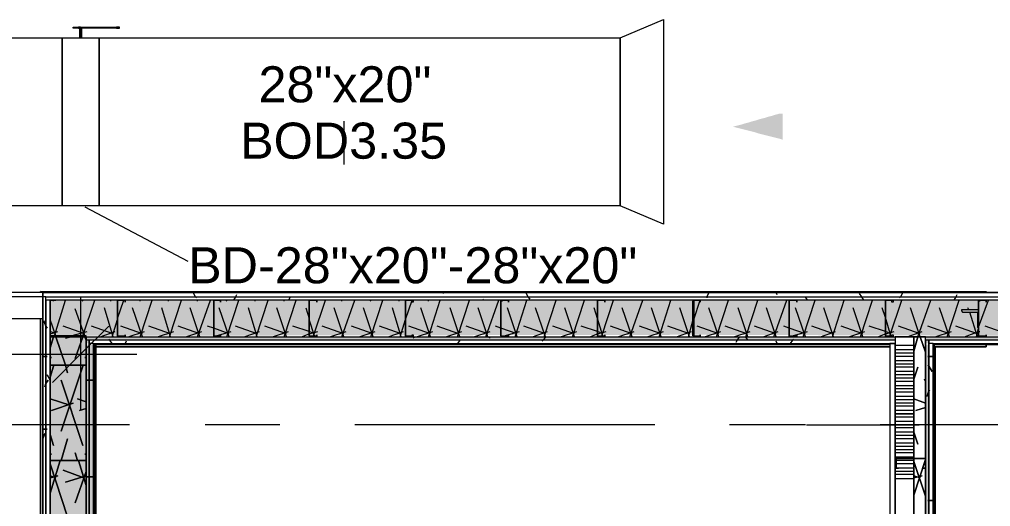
# Model space of a CAD drawing. Header units: metres. Extents: x 98 to 337, y -7 to 53.
# Drawn here: x 119.598 to 123.706, y 34.7 to 36.759 of the extents above; entities that cross this region are included whole.
import ezdxf

# ---------------------------------------------------------------- set-up
doc = ezdxf.new("R2010")
doc.units = ezdxf.units.M
doc.layers.add('HVAC - Ductos', color=5, linetype='Continuous', lineweight=0)
doc.layers.add('PDF_Text', color=7, linetype='Continuous', lineweight=0)
doc.layers.add('PDF_Geometry', color=7, linetype='Continuous', lineweight=0, true_color=0xaaaaaa)
doc.layers.add('PDF_Solid Fills', color=7, linetype='Continuous', lineweight=0, true_color=0xffffff)
doc.styles.add('PDF Helvetica', font='')
doc.styles.get('PDF Helvetica').set_extended_font_data('Helvetica')

msp = doc.modelspace()

# ---------------------------------------------------------------- hatches: boundary and pattern name
at = {"layer": 'PDF_Solid Fills', "lineweight": 0, "transparency": 33554559}
for points in [[(122.8122, 36.2551), (122.8259, 36.2505), (122.826, 36.2505), (122.826, 36.3605), (122.8122, 36.3605), (122.7939, 36.3559), (122.7801, 36.3513), (122.7618, 36.3467), (122.7481, 36.3421), (122.7298, 36.3375), (122.716, 36.3329), (122.6977, 36.3283), (122.6839, 36.3238), (122.6656, 36.3192), (122.6519, 36.3147), (122.6152, 36.3055), (122.7069, 36.2826), (122.7206, 36.278)], [(128.8601, 35.4212), (129.4145, 35.4166), (129.4145, 35.5724), (119.7287, 35.5724), (119.7287, 35.4212), (122.4457, 35.4258), (122.4503, 35.4258), (123.9898, 35.4212), (123.9898, 35.4258), (123.9943, 35.4258), (126.8304, 35.4212), (126.8304, 35.4258), (126.835, 35.4258)], [(119.8753, 32.0536), (119.7287, 32.0491), (119.7287, 25.5843), (119.8799, 25.5843), (119.8799, 35.4166), (119.7287, 35.4166), (119.7287, 32.0536)]]:
    msp.add_hatch(color=256, dxfattribs=at).paths.add_polyline_path(points)
h = msp.add_hatch(color=256, dxfattribs=at)
h.paths.add_polyline_path([(122.4457, 35.4212), (122.4503, 35.5678), (122.4457, 35.5678)])
h.paths.add_polyline_path([(122.4778, 35.4166), (122.4778, 35.4212), (122.4503, 35.4212)])
h = msp.add_hatch(color=256, dxfattribs=at)
h.paths.add_polyline_path([(119.8799, 32.0536), (119.8799, 35.4166), (119.7287, 35.4166), (119.7287, 32.0536)])
h.paths.add_polyline_path([(119.8799, 25.5843), (119.8799, 32.0491), (119.7287, 32.0491), (119.7287, 25.5843)])
h = msp.add_hatch(color=256, dxfattribs=at)
h.paths.add_polyline_path([(123.3025, 35.4029), (123.3025, 35.4166), (119.8799, 35.4166), (119.8799, 35.4029)])
h.paths.add_polyline_path([(126.0057, 35.4166), (126.0057, 35.4029), (129.4144, 35.4029), (129.4144, 35.4166)])
h.paths.add_polyline_path([(123.4308, 35.4166), (123.4308, 35.4029), (125.882, 35.4029), (125.882, 35.4166)])
h = msp.add_hatch(color=256, dxfattribs=at)
h.paths.add_polyline_path([(119.8936, 32.2873), (119.8799, 32.2873), (119.8799, 25.5981), (119.8936, 25.5981)])
h.paths.add_polyline_path([(119.8799, 35.3892), (119.8936, 35.3892), (119.8936, 35.4029), (119.8799, 35.4029)])
h.paths.add_polyline_path([(119.8799, 32.4156), (119.8936, 32.4156), (119.8936, 35.3846), (119.8799, 35.3846)])
h = msp.add_hatch(color=256, dxfattribs=at)
h.paths.add_polyline_path([(119.8937, 32.4156), (119.912, 32.4156), (119.912, 35.3846), (119.8937, 35.3846)])
h.paths.add_polyline_path([(119.912, 32.2736), (119.8937, 32.2736), (119.8937, 25.6164), (119.912, 25.6164)])
h = msp.add_hatch(color=256, dxfattribs=at)
h.paths.add_polyline_path([(123.4445, 35.3892), (123.4445, 35.4029), (123.4308, 35.4029), (123.4308, 35.3892)])
h.paths.add_polyline_path([(123.4445, 35.3846), (123.4308, 35.3846), (123.4308, 32.2736), (123.4445, 32.2736)])

# ---------------------------------------------------------------- linework, layer by layer
at = {"layer": 'HVAC - Ductos', "lineweight": 0}
for points in [[(120.0082, 36.7224), (120.0128, 36.7224), (120.0174, 36.7224), (120.022, 36.7224), (120.0174, 36.7224), (120.0128, 36.7224), (120.0082, 36.7224), (119.8571, 36.7224), (119.8249, 36.7224), (119.8249, 36.727), (119.8571, 36.727), (119.8571, 36.7224), (119.8525, 36.7224), (119.8479, 36.7224), (119.8525, 36.7224), (119.8525, 36.6812)], [(119.8571, 36.727), (120.0082, 36.727), (120.0128, 36.727), (120.0174, 36.727), (120.022, 36.727), (120.0174, 36.727), (120.0128, 36.727), (120.0082, 36.727)], [(119.8616, 36.6812), (119.8616, 36.7224)], [(120.022, 36.7224), (120.022, 36.727)]]:
    msp.add_lwpolyline(points, dxfattribs=at)
for points in [[(119.8571, 36.727), (119.8525, 36.727), (119.8479, 36.727), (119.8525, 36.727)], [(122.322, 35.8931), (122.1387, 35.971), (122.1387, 36.6812), (122.322, 36.7591)], [(119.5318, 36.6812), (119.7791, 36.6812), (119.7791, 35.971), (119.5318, 35.971)], [(119.7791, 36.6812), (119.9349, 36.6812), (119.9349, 35.971), (119.7791, 35.971)], [(119.9349, 36.6812), (122.1387, 36.6812), (122.1387, 35.971), (119.9349, 35.971)]]:
    msp.add_lwpolyline(points, close=True, dxfattribs=at)
for points in [[(119.8249, 36.727), (119.8249, 36.7224), (119.857, 36.727), (119.857, 36.7224)], [(119.8525, 36.7224), (119.8525, 36.6811), (119.8616, 36.7224), (119.8616, 36.6811)], [(119.8571, 36.727), (119.8571, 36.7224), (120.0083, 36.727), (120.0083, 36.7224)]]:
    msp.add_solid(points, dxfattribs=at)
at = {"layer": 'PDF_Geometry', "lineweight": 0}
for points in [[(120.9704, 36.3283), (120.9704, 36.1451)], [(119.8753, 35.9664), (120.3106, 35.7373)], [(117.7174, 25.401), (119.6967, 25.401), (129.4145, 25.401), (129.5244, 25.401), (129.5244, 25.5247), (129.4145, 25.5247), (129.4145, 25.6164), (129.4099, 25.6164), (129.4099, 32.2553), (129.4145, 32.2553), (129.4145, 35.3846), (129.4145, 35.6045), (119.6967, 35.6045), (117.7174, 35.6045)], [(119.6967, 35.4945), (119.6967, 35.5724), (119.6967, 35.5861), (117.7174, 35.5861), (117.7174, 35.5724), (117.7174, 35.522), (117.7174, 35.4945)], [(125.6162, 35.6045), (129.4145, 35.6045), (119.6967, 35.6045), (119.6875, 35.6091), (119.6875, 35.6045), (119.6875, 35.6091), (123.6873, 35.6091), (123.6873, 35.6045), (125.6162, 35.6045), (125.6162, 35.6091), (129.419, 35.6091), (129.419, 35.5999)], [(119.6967, 35.6045), (119.6967, 35.5861), (119.6967, 35.4945), (119.6967, 35.3846), (119.6967, 35.5861), (119.6967, 35.6045), (123.6873, 35.6045)], [(119.6967, 35.6045), (119.6967, 25.401), (119.6967, 35.6045)], [(119.6967, 35.5999), (119.6967, 35.5953)], [(129.5244, 25.4148), (129.5244, 25.5064), (129.5244, 25.401), (129.4145, 25.401), (129.4145, 25.4148), (119.7105, 25.4148), (119.7105, 25.4331), (120.0586, 25.4331), (119.7287, 25.4331), (119.7287, 25.5843), (119.8799, 25.5843), (129.3778, 25.5843), (129.4145, 25.5843), (129.4145, 25.4331), (129.4145, 25.4148), (119.7105, 25.4148), (119.7105, 25.4331), (119.7105, 25.6164), (119.7105, 35.3846), (119.7105, 35.5724), (119.7105, 35.5861), (129.4145, 35.5861)], [(129.4145, 35.5724), (119.7287, 35.5724), (119.7287, 35.4166), (119.7287, 35.3846), (119.7287, 25.6164), (119.7287, 25.5843), (119.7287, 25.4331), (120.0586, 25.4331)], [(119.7425, 35.5678), (119.7425, 35.5724)], [(119.7471, 35.4212), (119.7929, 35.5724)], [(119.8571, 35.5816), (119.8571, 35.3433), (119.8571, 35.1051)], [(119.8662, 35.5678), (119.8616, 35.5724)], [(119.8662, 35.4212), (119.9166, 35.5724)], [(119.9854, 35.5678), (119.9854, 35.5724)], [(120.0128, 35.4945), (120.0403, 35.5724)], [(120.109, 35.5678), (120.109, 35.5724)], [(120.109, 35.4166), (120.1594, 35.5724)], [(120.2282, 35.5678), (120.2282, 35.5724)], [(120.2327, 35.4166), (120.2831, 35.5724)], [(120.3473, 35.5816), (120.3427, 35.5861), (120.3335, 35.6045)], [(120.3519, 35.5678), (120.3519, 35.5724)], [(120.3519, 35.4166), (120.4069, 35.5724)], [(120.4755, 35.5678), (120.4709, 35.5724)], [(120.4755, 35.4166), (120.526, 35.5724)], [(120.5168, 35.5953), (120.5122, 35.5861), (120.5031, 35.5724)], [(120.5947, 35.5678), (120.5947, 35.5724)], [(120.5993, 35.4166), (120.6496, 35.5724)], [(120.7184, 35.5678), (120.7184, 35.5724)], [(120.7184, 35.4166), (120.7688, 35.5724)], [(120.7413, 35.5816), (120.7367, 35.5724)], [(120.8421, 35.4212), (120.8925, 35.5724)], [(120.9612, 35.5678), (120.9612, 35.5724)], [(120.9612, 35.4166), (121.0162, 35.5724)], [(121.085, 35.5678), (121.0804, 35.5724)], [(121.085, 35.4166), (121.1353, 35.5724)], [(121.204, 35.5678), (121.204, 35.5724)], [(121.2086, 35.4166), (121.2316, 35.4899), (121.259, 35.5724)], [(121.3278, 35.5678), (121.3278, 35.5724)], [(121.3278, 35.4166), (121.3782, 35.5724)], [(121.3919, 35.5999), (121.3919, 35.6045)], [(121.4515, 35.4166), (121.5019, 35.5724)], [(121.5614, 35.577), (121.5569, 35.5724)], [(121.5706, 35.4166), (121.6256, 35.5724)], [(121.6943, 35.4166), (121.7447, 35.5724)], [(121.7584, 35.577), (121.7493, 35.5861), (121.7401, 35.6045)], [(121.818, 35.4166), (121.8684, 35.5724)], [(121.9371, 35.4166), (121.9875, 35.5724)], [(122.0609, 35.4212), (122.1112, 35.5724)], [(122.18, 35.4166), (122.2349, 35.5724)], [(122.3036, 35.4166), (122.354, 35.5724)], [(122.4503, 35.4899), (122.4778, 35.5724)], [(122.5144, 35.6045), (122.5052, 35.5861), (122.5052, 35.5816)], [(122.5465, 35.4166), (122.5969, 35.5724)], [(122.6702, 35.4166), (122.7206, 35.5724)], [(122.7893, 35.4166), (122.8443, 35.5724)], [(122.8031, 35.5953), (122.7985, 35.6045)], [(122.913, 35.4166), (122.9634, 35.5724)], [(122.9314, 35.5724), (122.9222, 35.5861)], [(123.0367, 35.4166), (123.0871, 35.5724)], [(123.1696, 35.5724), (123.1605, 35.5861), (123.1513, 35.5999)], [(123.1559, 35.4166), (123.2063, 35.5724)], [(123.2796, 35.4212), (123.3299, 35.5724)], [(123.2887, 35.5724), (123.2933, 35.5724)], [(123.3345, 35.6045), (123.3253, 35.5861), (123.3208, 35.5816)], [(123.3987, 35.4166), (123.4536, 35.5724)], [(123.5224, 35.4166), (123.5728, 35.5724)], [(123.5636, 35.5953), (123.5591, 35.5861), (123.5499, 35.5724)], [(123.6553, 35.4579), (123.6965, 35.5724)], [(119.8753, 35.4212), (119.8341, 35.5358)], [(119.9945, 35.4166), (119.9578, 35.5403)], [(120.1182, 35.4166), (120.077, 35.5403)], [(120.2373, 35.4166), (120.2006, 35.5403)], [(120.361, 35.4166), (120.3198, 35.5403)], [(120.4847, 35.4166), (120.4435, 35.5403)], [(120.6038, 35.4166), (120.5672, 35.5403)], [(120.7276, 35.4166), (120.6863, 35.5403)], [(120.8101, 35.5403), (120.8238, 35.4945), (120.8238, 35.4991)], [(120.9704, 35.4166), (120.9291, 35.5403)], [(121.0941, 35.4166), (121.0529, 35.5403)], [(121.2132, 35.4166), (121.1766, 35.5403)], [(121.3369, 35.4166), (121.2956, 35.5403)], [(121.4607, 35.4166), (121.4194, 35.5403)], [(121.5797, 35.4166), (121.5385, 35.5403)], [(121.7034, 35.4166), (121.6622, 35.5403)], [(121.8226, 35.4166), (121.7814, 35.5403)], [(121.9463, 35.4166), (121.9051, 35.5403)], [(122.0654, 35.4212), (122.0425, 35.4945), (122.0287, 35.5403)], [(122.1891, 35.4166), (122.1479, 35.5403)], [(122.3128, 35.4166), (122.2716, 35.5403)], [(122.432, 35.4166), (122.3907, 35.5403)], [(122.5557, 35.4166), (122.5144, 35.5403)], [(122.6793, 35.4166), (122.6381, 35.5403)], [(122.7985, 35.4166), (122.7573, 35.5403)], [(122.9222, 35.4166), (122.881, 35.5403)], [(123.0413, 35.4166), (123.0001, 35.5403)], [(123.165, 35.4166), (123.1238, 35.5403)], [(123.2842, 35.4212), (123.2612, 35.4991), (123.2475, 35.5403)], [(123.4078, 35.4166), (123.3666, 35.5403)], [(123.5316, 35.4166), (123.4903, 35.5403)], [(123.614, 35.5312), (123.6094, 35.5403)], [(119.7516, 35.4212), (119.7287, 35.4899)], [(119.9899, 35.4166), (120.0128, 35.4899)], [(120.8467, 35.4212), (120.8238, 35.4899)], [(122.8534, 35.5128), (122.8534, 35.5174)], [(123.6507, 35.4166), (123.6186, 35.522)], [(119.9762, 35.4624), (119.8571, 35.3433), (119.7379, 35.2242)], [(119.8753, 35.4304), (119.7837, 35.4624)], [(119.9945, 35.4304), (119.9029, 35.4624)], [(120.1182, 35.4304), (120.0265, 35.4624)], [(120.2373, 35.4304), (120.1456, 35.4624)], [(120.361, 35.4304), (120.2694, 35.4624)], [(120.4847, 35.4304), (120.4206, 35.4533), (120.3931, 35.4624)], [(120.6038, 35.4304), (120.5122, 35.4624)], [(120.7276, 35.4304), (120.636, 35.4624)], [(120.8467, 35.4304), (120.8238, 35.4396), (120.755, 35.4624)], [(120.9704, 35.4304), (120.8787, 35.4624)], [(121.0941, 35.4304), (121.0025, 35.4624)], [(121.2132, 35.4304), (121.1216, 35.4624)], [(121.3369, 35.4304), (121.2453, 35.4624)], [(121.4561, 35.4304), (121.3644, 35.4624)], [(121.5797, 35.4304), (121.4881, 35.4624)], [(121.7034, 35.4304), (121.6348, 35.4533), (121.6118, 35.4624)], [(121.8226, 35.4304), (121.731, 35.4624)], [(121.9463, 35.4304), (121.8546, 35.4624)], [(122.0654, 35.4304), (122.0425, 35.4396), (121.9738, 35.4624)], [(122.1891, 35.4304), (122.0975, 35.4624)], [(122.3128, 35.4304), (122.2212, 35.4624)], [(122.432, 35.4304), (122.3403, 35.4624)], [(122.4274, 35.4166), (122.4457, 35.4854)], [(122.5557, 35.4304), (122.464, 35.4624)], [(122.6747, 35.4304), (122.5831, 35.4624)], [(122.7985, 35.4304), (122.7069, 35.4624)], [(122.9222, 35.4304), (122.8534, 35.4533), (122.8306, 35.4624)], [(123.0413, 35.4304), (122.9496, 35.4624)], [(123.165, 35.4304), (123.0734, 35.4624)], [(123.2842, 35.4304), (123.2612, 35.4396), (123.1925, 35.4624)], [(123.4078, 35.4304), (123.3162, 35.4624)], [(123.5316, 35.4304), (123.4399, 35.4624)], [(123.6507, 35.4304), (123.5591, 35.4624)], [(123.6461, 35.4166), (123.6553, 35.4533)], [(123.7744, 35.4304), (123.6827, 35.4624)], [(119.7516, 35.4304), (119.7287, 35.4396)], [(119.7287, 35.4304), (119.7608, 35.4396)], [(119.7287, 35.4029), (119.7287, 35.4074)], [(119.7425, 35.4166), (119.7425, 35.4212)], [(119.8158, 35.4212), (119.8845, 35.4396)], [(123.3025, 35.4029), (119.8937, 35.4029), (119.8937, 35.3892), (119.8937, 35.3846), (119.8937, 32.4156), (119.8799, 32.4156), (119.8799, 35.3846), (119.8799, 35.4029), (119.8799, 35.4166), (123.3025, 35.4166), (123.3804, 35.4166), (123.4308, 35.4166), (123.3804, 35.4166), (123.3025, 35.4166), (123.3025, 35.4029), (123.3025, 35.3892), (123.3025, 35.3846), (123.3025, 32.4156), (123.2796, 32.4156), (122.716, 32.4156)], [(119.9395, 35.4166), (120.0036, 35.4396)], [(119.9899, 35.3892), (119.9808, 35.4029), (119.9762, 35.4074)], [(120.0586, 35.4166), (120.1274, 35.4396)], [(120.1823, 35.4166), (120.2511, 35.4396)], [(120.3014, 35.4166), (120.3702, 35.4396)], [(120.4297, 35.4212), (120.4939, 35.4396)], [(120.5489, 35.4166), (120.613, 35.4396)], [(120.668, 35.4166), (120.7367, 35.4396)], [(120.7917, 35.4166), (120.8238, 35.4304), (120.8604, 35.4396)], [(120.9109, 35.4166), (120.9795, 35.4396)], [(121.0345, 35.4166), (121.1033, 35.4396)], [(121.1582, 35.4166), (121.2224, 35.4396)], [(121.2498, 35.4166), (121.2498, 35.4212)], [(121.2682, 35.412), (121.2636, 35.4166)], [(121.2774, 35.4166), (121.3461, 35.4396)], [(123.3804, 35.4166), (123.3804, 35.3846), (123.3804, 34.9035), (123.3804, 34.2529), (123.3804, 33.6435), (123.3804, 33.0341), (123.3804, 32.4156), (123.3804, 32.3377), (123.3025, 32.3377), (123.2796, 32.3377), (123.0871, 32.3377), (122.716, 32.3377), (122.716, 32.2873), (123.0871, 32.2873), (122.716, 32.2873), (121.6118, 32.2873), (121.2956, 32.2873), (121.6118, 32.2873), (121.6118, 32.2736), (122.716, 32.2736), (122.716, 32.2873)], [(121.401, 35.4166), (121.4698, 35.4396)], [(121.5202, 35.4166), (121.5889, 35.4396)], [(121.5889, 35.4166), (121.5843, 35.412)], [(121.6485, 35.4212), (121.7126, 35.4396)], [(121.7676, 35.4166), (121.8318, 35.4396)], [(121.8226, 35.4166), (121.8134, 35.4029), (121.8088, 35.3983)], [(121.8867, 35.4166), (121.9554, 35.4396)], [(122.0105, 35.4166), (122.0425, 35.4304), (122.0791, 35.4396)], [(122.1295, 35.4166), (122.1983, 35.4396)], [(122.2533, 35.4166), (122.322, 35.4396)], [(122.377, 35.4166), (122.4411, 35.4396)], [(122.4961, 35.4166), (122.5649, 35.4396)], [(122.6198, 35.4166), (122.6885, 35.4396)], [(122.6427, 35.4166), (122.6335, 35.4029), (122.6289, 35.3937)], [(122.6793, 35.4029), (122.6702, 35.4166)], [(123.0871, 32.2873), (122.716, 32.2873), (122.716, 32.2736), (123.4308, 32.2736), (123.4308, 32.2873), (123.1283, 32.2873), (123.2796, 32.2873), (123.3804, 32.2873), (123.4308, 32.2873), (123.4308, 35.3846), (123.4308, 35.4029), (123.4308, 35.4166), (125.882, 35.4166), (125.9323, 35.4166), (125.882, 35.4166), (125.882, 35.4029), (125.882, 35.3846), (125.882, 34.0101), (125.882, 32.5668), (125.9323, 32.5668)], [(122.7435, 35.4166), (122.8076, 35.4396)], [(122.8718, 35.4074), (122.8672, 35.4029), (122.858, 35.3892)], [(122.8672, 35.4212), (122.9314, 35.4396)], [(122.9863, 35.4166), (123.0504, 35.4396)], [(123.1055, 35.4166), (123.1742, 35.4396)], [(123.2291, 35.4166), (123.2612, 35.4304), (123.2979, 35.4396)], [(123.3804, 35.4166), (123.3804, 32.3377), (123.3025, 32.3377)], [(123.3529, 35.4166), (123.417, 35.4396)], [(123.472, 35.4166), (123.5407, 35.4396)], [(123.5957, 35.4166), (123.6553, 35.4396), (123.6599, 35.4396)], [(119.6967, 35.3846), (119.6967, 25.6164)], [(125.8637, 35.4029), (123.4445, 35.4029), (123.4445, 35.3892), (123.4445, 35.3846), (123.4445, 32.2736), (123.4308, 32.2736), (123.2796, 32.2736), (122.716, 32.2736), (122.716, 32.2553), (121.6118, 32.2553), (119.912, 32.2553), (121.6118, 32.2553), (121.6118, 32.2736), (119.912, 32.2736), (119.8937, 32.2736), (119.8937, 25.6164)], [(119.9211, 35.3754), (119.9211, 35.38), (119.9166, 35.38), (119.912, 35.3846), (119.9166, 35.3846), (119.9166, 32.4385), (119.9166, 35.3846), (119.912, 35.3846), (119.9166, 35.38), (119.9211, 35.38), (119.9211, 35.3754), (119.9211, 32.4385), (119.9211, 35.3754), (123.2796, 35.3754), (119.9211, 35.3754), (119.9211, 32.4385), (119.9211, 35.3754), (119.9211, 35.38), (119.9166, 35.38), (119.912, 35.3846), (119.912, 32.4385), (119.912, 35.3846), (119.912, 32.4385), (119.912, 35.3846), (119.912, 35.3892), (123.2796, 35.3892), (123.3025, 35.3892), (123.2796, 35.3892), (123.2796, 35.3846), (119.9166, 35.3846), (119.912, 35.3846), (123.2796, 35.3846), (119.912, 35.3846), (123.2796, 35.3846)], [(119.912, 25.6164), (119.912, 32.2553), (119.912, 25.6164), (119.912, 32.2553), (119.912, 25.6164), (119.912, 32.2553), (119.912, 25.6164), (119.912, 32.2553), (123.4674, 32.2553), (123.4674, 35.3846), (123.4674, 32.2553), (119.912, 32.2553), (123.4628, 32.2553), (123.4445, 32.2553), (123.2796, 32.2553)], [(119.912, 25.6164), (119.912, 32.2553), (121.6118, 32.2553), (121.6118, 32.4385), (119.912, 32.4385), (119.912, 35.3846), (123.2796, 35.3846), (123.2796, 32.4385), (122.716, 32.4385), (122.716, 32.2553), (123.2796, 32.2553), (123.4628, 32.2553), (123.4628, 35.3846), (125.8499, 35.3846)], [(122.716, 32.2553), (121.6118, 32.2553), (119.912, 32.2553), (123.4628, 32.2553), (123.4674, 32.2553), (123.472, 32.2507), (123.472, 32.2461), (119.9211, 32.2461), (123.472, 32.2461), (123.472, 32.2507), (123.4674, 32.2553), (123.4628, 32.2553), (123.4628, 35.3846)], [(119.912, 35.3846), (119.912, 32.4385)], [(119.912, 35.3846), (119.912, 32.4385), (119.912, 35.3846)], [(120.0494, 35.3983), (120.0449, 35.3892)], [(121.4607, 35.4029), (121.4515, 35.3892)], [(122.8031, 35.3892), (122.7985, 35.3983)], [(123.3804, 35.38), (123.3025, 35.38)], [(123.4445, 32.2553), (123.4628, 32.2553), (123.4628, 35.3846), (123.4628, 32.2553), (123.4628, 35.3846), (123.6873, 35.3846), (123.6873, 35.38), (123.6873, 35.3754), (123.472, 35.3754), (123.6873, 35.3754), (123.6873, 35.38), (123.6873, 35.3846), (123.4628, 35.3846), (123.6873, 35.3846), (123.5865, 35.3846)], [(123.4628, 32.2553), (123.4628, 35.3846), (123.4628, 32.2553), (123.4628, 35.3846), (123.4628, 35.3892), (125.8499, 35.3892)], [(123.472, 32.2461), (123.472, 35.3754), (123.472, 32.2461)], [(125.6162, 35.3846), (123.6873, 35.3846)], [(116.8927, 35.3433), (117.3783, 35.3433), (118.62, 35.3433), (120.0953, 35.3433)], [(123.3804, 35.3616), (123.3025, 35.3616)], [(123.3804, 35.3479), (123.3025, 35.3479)], [(123.3804, 35.3342), (123.3025, 35.3342)], [(123.3804, 35.3158), (123.3025, 35.3158)], [(123.3804, 35.3021), (123.3025, 35.3021)], [(123.3804, 35.2884), (123.3025, 35.2884)], [(123.3804, 35.27), (123.3025, 35.27)], [(123.3804, 35.2563), (123.3025, 35.2563)], [(123.3804, 35.2425), (123.3025, 35.2425)], [(123.3804, 35.2287), (123.3025, 35.2287)], [(123.3804, 35.2105), (123.3025, 35.2105)], [(123.3804, 35.1967), (123.3025, 35.1967)], [(123.3804, 35.183), (123.3025, 35.183)], [(123.3804, 35.1647), (123.3025, 35.1647)], [(123.3804, 35.1509), (123.3025, 35.1509)], [(123.3804, 35.1371), (123.3025, 35.1371)], [(123.3804, 35.1234), (123.3025, 35.1234)], [(123.3804, 35.1051), (123.3025, 35.1051)], [(120.0632, 35.0455), (118.7941, 35.0455)], [(120.7, 35.0455), (120.3839, 35.0455)], [(122.2854, 35.0455), (121.0162, 35.0455)], [(122.9222, 35.0455), (122.6015, 35.0455)], [(122.9268, 35.0455), (123.165, 35.0455), (123.4033, 35.0455)], [(124.5074, 35.0455), (123.2383, 35.0455)], [(123.3804, 35.0776), (123.3025, 35.0776)], [(123.3804, 35.0593), (123.3025, 35.0593)], [(123.3804, 35.0455), (123.3025, 35.0455)], [(123.3804, 35.0318), (123.3025, 35.0318)], [(123.3804, 35.0135), (123.3025, 35.0135)], [(123.3804, 34.9997), (123.3025, 34.9997)], [(123.3804, 34.9859), (123.3025, 34.9859)], [(123.3804, 34.9676), (123.3025, 34.9676)], [(123.3804, 34.9538), (123.3025, 34.9538)], [(123.3804, 34.9401), (123.3025, 34.9401)], [(123.3804, 34.9264), (123.3025, 34.9264)], [(123.3804, 34.9081), (123.3025, 34.9081)], [(123.3804, 34.8806), (123.3025, 34.8806)], [(123.3804, 34.8943), (123.3071, 34.8943)], [(123.3804, 34.8622), (123.3025, 34.8622)], [(123.3804, 34.8485), (123.3025, 34.8485)], [(123.3804, 34.8348), (123.3025, 34.8348)], [(123.3804, 34.8164), (123.3025, 34.8164)]]:
    msp.add_lwpolyline(points, dxfattribs=at)
for points in [[(119.6967, 35.5861), (119.6967, 35.6045)], [(119.6967, 35.5861), (119.6967, 25.4148), (119.7105, 25.4148), (119.7105, 35.5861)], [(119.7105, 35.5724), (119.7105, 25.4331), (119.7287, 25.4331), (119.7287, 35.5724)], [(119.7287, 35.4212), (119.8021, 35.4212), (119.7287, 35.4212), (119.7287, 35.5724)], [(119.7516, 35.5724), (119.7287, 35.5724)], [(120.0128, 35.4166), (120.0128, 35.4212), (120.0128, 35.5678), (120.0128, 35.5724), (120.0449, 35.5724), (120.0449, 35.5633), (120.0449, 35.5724), (120.0128, 35.5724), (120.0128, 35.5678), (120.0128, 35.4212), (120.0449, 35.4212), (120.0449, 35.4258), (120.0449, 35.4166)], [(120.4206, 35.4166), (120.4206, 35.4212), (120.4206, 35.5678), (120.4206, 35.5724), (120.4481, 35.5724), (120.4481, 35.5633), (120.4481, 35.5724), (120.4206, 35.5724), (120.4206, 35.5678), (120.4206, 35.4212), (120.4481, 35.4212), (120.4481, 35.4258), (120.4481, 35.4166)], [(120.8283, 35.4166), (120.8238, 35.4212), (120.8238, 35.5678), (120.8238, 35.5724), (120.8283, 35.5724), (120.8558, 35.5724), (120.8558, 35.5633), (120.8558, 35.5724), (120.8283, 35.5724), (120.8238, 35.5678), (120.8238, 35.4212), (120.8283, 35.4212), (120.8558, 35.4212), (120.8558, 35.4258), (120.8558, 35.4166)], [(121.2316, 35.4166), (121.2316, 35.4212), (121.2316, 35.5678), (121.2316, 35.5724), (121.2636, 35.5724), (121.2636, 35.5633), (121.259, 35.5633), (121.259, 35.5724), (121.2316, 35.5724), (121.2316, 35.5678), (121.2316, 35.4212), (121.259, 35.4212), (121.259, 35.4258), (121.2636, 35.4258), (121.2636, 35.4166)], [(121.6393, 35.4166), (121.6348, 35.4212), (121.6348, 35.5678), (121.6348, 35.5724), (121.6393, 35.5724), (121.6668, 35.5724), (121.6668, 35.5633), (121.6668, 35.5724), (121.6393, 35.5724), (121.6393, 35.5678), (121.6348, 35.5678), (121.6348, 35.4212), (121.6393, 35.4212), (121.6668, 35.4212), (121.6668, 35.4258), (121.6668, 35.4166)], [(122.0425, 35.4166), (122.0425, 35.4212), (122.0425, 35.5678), (122.0425, 35.5724), (122.0745, 35.5724), (122.0745, 35.5633), (122.0745, 35.5724), (122.0425, 35.5724), (122.0425, 35.5678), (122.0425, 35.4212), (122.0745, 35.4212), (122.0745, 35.4258), (122.0745, 35.4166)], [(122.4503, 35.4166), (122.4503, 35.4212), (122.4457, 35.4212), (122.4457, 35.5678), (122.4503, 35.5724), (122.4778, 35.5724), (122.4778, 35.5633), (122.4778, 35.5724), (122.4503, 35.5724), (122.4503, 35.5678), (122.4503, 35.4212), (122.4778, 35.4212), (122.4778, 35.4258), (122.4778, 35.4166)], [(122.8534, 35.4166), (122.8534, 35.4212), (122.8534, 35.5678), (122.8534, 35.5724), (122.8856, 35.5724), (122.8856, 35.5633), (122.8856, 35.5724), (122.8534, 35.5724), (122.8534, 35.5678), (122.8534, 35.4212), (122.8856, 35.4212), (122.8856, 35.4258), (122.8856, 35.4166)], [(123.2612, 35.4166), (123.2612, 35.4212), (123.2612, 35.5678), (123.2612, 35.5724), (123.2933, 35.5724), (123.2933, 35.5633), (123.2887, 35.5633), (123.2887, 35.5724), (123.2612, 35.5724), (123.2612, 35.5678), (123.2612, 35.4212), (123.2887, 35.4212), (123.2887, 35.4258), (123.2933, 35.4258), (123.2933, 35.4166)], [(123.6599, 35.4166), (123.6553, 35.4212), (123.6553, 35.5678), (123.6553, 35.5724), (123.6599, 35.5724), (123.6873, 35.5724), (123.6873, 35.5633), (123.6873, 35.5724), (123.6599, 35.5724), (123.6599, 35.5678), (123.6553, 35.5678), (123.6553, 35.4212), (123.6599, 35.4212), (123.6873, 35.4212), (123.6873, 35.4258), (123.6873, 35.4166)], [(123.6553, 35.5312), (123.582, 35.5312), (123.582, 35.5266), (123.5865, 35.522), (123.6507, 35.522), (123.6507, 35.4624), (123.6507, 35.4579), (123.6553, 35.4533)], [(119.6967, 25.5064), (119.4905, 25.5064), (117.7174, 25.5064), (117.7174, 25.6164), (117.7174, 28.3837), (117.7174, 29.9873), (117.5021, 29.9873), (116.1138, 29.9873), (116.1138, 33.3182), (117.5021, 33.3182), (117.7174, 33.3182), (117.7174, 34.7477), (117.7174, 35.3846), (117.7174, 35.4945), (119.6967, 35.4945), (119.6967, 35.3846), (119.6967, 25.6164)], [(119.6875, 35.4945), (119.6875, 25.5064)], [(119.7105, 35.4624), (119.715, 35.4533), (119.7105, 35.4624), (119.7013, 35.4854)], [(119.7287, 35.4212), (119.7287, 35.3937), (119.7287, 35.4166), (119.8799, 35.4166), (119.8799, 35.3433), (119.8799, 35.4212)], [(119.7425, 35.4166), (119.7287, 35.3708)], [(119.8799, 25.5843), (119.8799, 35.4166), (119.7287, 35.4166), (119.7287, 25.5843)], [(119.7516, 35.4166), (119.7929, 35.2975), (119.8021, 35.2654), (119.7929, 35.2975)], [(119.8158, 35.4166), (119.7929, 35.412)], [(119.8662, 35.4166), (119.8341, 35.325)], [(119.8753, 35.4166), (119.8799, 35.4029)], [(123.3804, 32.3377), (123.3804, 32.4156), (123.3804, 33.0341), (123.3804, 33.6435), (123.3804, 34.2529), (123.3804, 34.9035), (123.3804, 35.4166), (123.3025, 35.4166), (123.3025, 32.3377)], [(123.3987, 35.4166), (123.3804, 35.357)], [(123.3804, 35.4166), (123.3804, 34.9035), (123.3804, 34.2529), (123.3804, 33.6435), (123.3804, 33.0341), (123.3804, 32.4156), (123.3804, 32.2873), (123.4308, 32.2873), (123.4308, 35.4166)], [(123.4078, 35.4166), (123.4308, 35.3525)], [(119.8799, 32.4156), (119.8937, 32.4156), (119.8937, 35.4029), (119.8799, 35.4029)], [(119.8937, 32.4156), (119.912, 32.4156), (119.912, 35.3892), (119.8937, 35.3892)], [(119.912, 35.3846), (119.912, 32.4385)], [(123.2796, 35.3892), (123.2796, 32.4156), (123.3025, 32.4156), (123.3025, 35.3892)], [(123.4308, 35.4029), (123.4308, 32.2736), (123.4445, 32.2736), (123.4445, 35.4029)], [(123.4628, 32.2553), (123.4628, 35.3892), (123.4445, 35.3892), (123.4445, 32.2553), (123.4628, 32.2553), (123.4628, 35.3846)], [(123.472, 32.2461), (123.472, 35.3754)], [(119.715, 35.3342), (119.7105, 35.3342), (119.6967, 35.3342), (119.7105, 35.3342)], [(119.7287, 35.3296), (119.7287, 35.3021), (119.7287, 35.2975), (119.8799, 35.2975), (119.8799, 35.3021), (119.8799, 35.3296), (119.8753, 35.3296), (119.8799, 35.3296), (119.8799, 35.3021), (119.8799, 35.2975), (119.7287, 35.2975), (119.7287, 35.3021), (119.7287, 35.3296), (119.7333, 35.3296)], [(123.4628, 35.3342), (123.4445, 35.3342), (123.4399, 35.3342), (123.4445, 35.3342)], [(119.7425, 35.2929), (119.7287, 35.2471)], [(119.8662, 35.2929), (119.7745, 35.018)], [(123.3987, 35.2884), (123.3804, 35.2379)], [(123.4445, 35.2929), (123.4582, 35.27), (123.4445, 35.2929), (123.4399, 35.2975)], [(119.715, 35.2563), (119.7287, 35.2333)], [(119.7105, 35.2196), (119.7196, 35.2333), (119.7105, 35.2196), (119.7059, 35.2059)], [(119.7745, 35.2333), (119.8662, 34.9584)], [(119.8937, 35.2333), (119.8845, 35.2333), (119.8937, 35.2333), (119.912, 35.2333)], [(123.4262, 35.2379), (123.4308, 35.2287)], [(123.4445, 35.1875), (123.4491, 35.1921), (123.4445, 35.1875), (123.4354, 35.1647)], [(119.7287, 35.1555), (119.8112, 35.128)], [(119.8249, 35.1371), (119.7333, 35.1051)], [(119.8433, 35.1555), (119.8799, 35.1417)], [(123.3804, 35.1555), (123.4308, 35.1371)], [(119.8799, 35.1143), (119.8525, 35.1051)], [(123.3025, 35.0913), (123.3804, 35.0913)], [(123.4308, 35.1188), (123.3896, 35.1051)], [(119.715, 35.0272), (119.7105, 35.0272), (119.6967, 35.0272), (119.7105, 35.0272)], [(119.6967, 34.9859), (119.7059, 35.0089)], [(119.7287, 35.0043), (119.7425, 34.9584)], [(123.3804, 35.0135), (123.3987, 34.963)], [(123.4308, 35.0226), (123.4308, 35.0135)], [(119.8021, 34.9859), (119.7745, 34.8943)], [(119.7287, 34.9218), (119.7287, 34.8943), (119.8799, 34.8943), (119.8799, 34.9218), (119.8753, 34.9218), (119.8799, 34.9218), (119.8799, 34.8943), (119.7287, 34.8943), (119.7287, 34.9218), (119.7333, 34.9218)], [(119.8341, 34.9264), (119.8433, 34.8943)], [(119.77, 34.8943), (119.7287, 34.7569)], [(119.7287, 34.8806), (119.8021, 34.6561)], [(119.8479, 34.8943), (119.8799, 34.789)], [(123.4308, 34.8668), (123.4308, 34.8622), (123.4216, 34.8622), (123.4308, 34.8622), (123.4308, 34.8668), (123.4308, 34.9035), (123.3071, 34.9035), (123.3025, 34.9035), (123.3025, 34.8668), (123.3025, 34.8622), (123.3071, 34.8622), (123.3162, 34.8622), (123.3071, 34.8622), (123.3071, 34.8668), (123.3071, 34.9035), (123.4308, 34.9035)], [(123.4308, 34.8989), (123.3804, 34.7477)], [(123.3804, 34.8898), (123.4308, 34.7431)], [(119.7837, 34.8531), (119.8707, 34.821)], [(119.8799, 34.8485), (119.8341, 34.7156)], [(119.7287, 34.8302), (119.7516, 34.821)], [(119.7608, 34.8302), (119.7287, 34.821)], [(119.8799, 34.8302), (119.7929, 34.8027)], [(119.8937, 34.8256), (119.8845, 34.8256), (119.8937, 34.8256), (119.912, 34.8256)], [(123.3804, 34.8302), (123.4078, 34.821)], [(123.417, 34.8302), (123.3804, 34.821)], [(123.4628, 34.7248), (123.4445, 34.7248), (123.4399, 34.7248), (123.4445, 34.7248)]]:
    msp.add_lwpolyline(points, close=True, dxfattribs=at)

# ---------------------------------------------------------------- texts
at = {"layer": 'PDF_Text', "lineweight": 0, "attachment_point": 4, "style": 'PDF Helvetica'}
for s, insert, char_height in [('28"x20"', (120.6093, 36.4837), 0.15242), ('BOD3.35', (120.5314, 36.2455), 0.15242), ('BD-28"x20"-28"x20"', (120.3114, 35.7186), 0.152415)]:
    msp.add_mtext(s, dxfattribs=dict(at, insert=insert, char_height=char_height))

doc.saveas('drawing.dxf')
